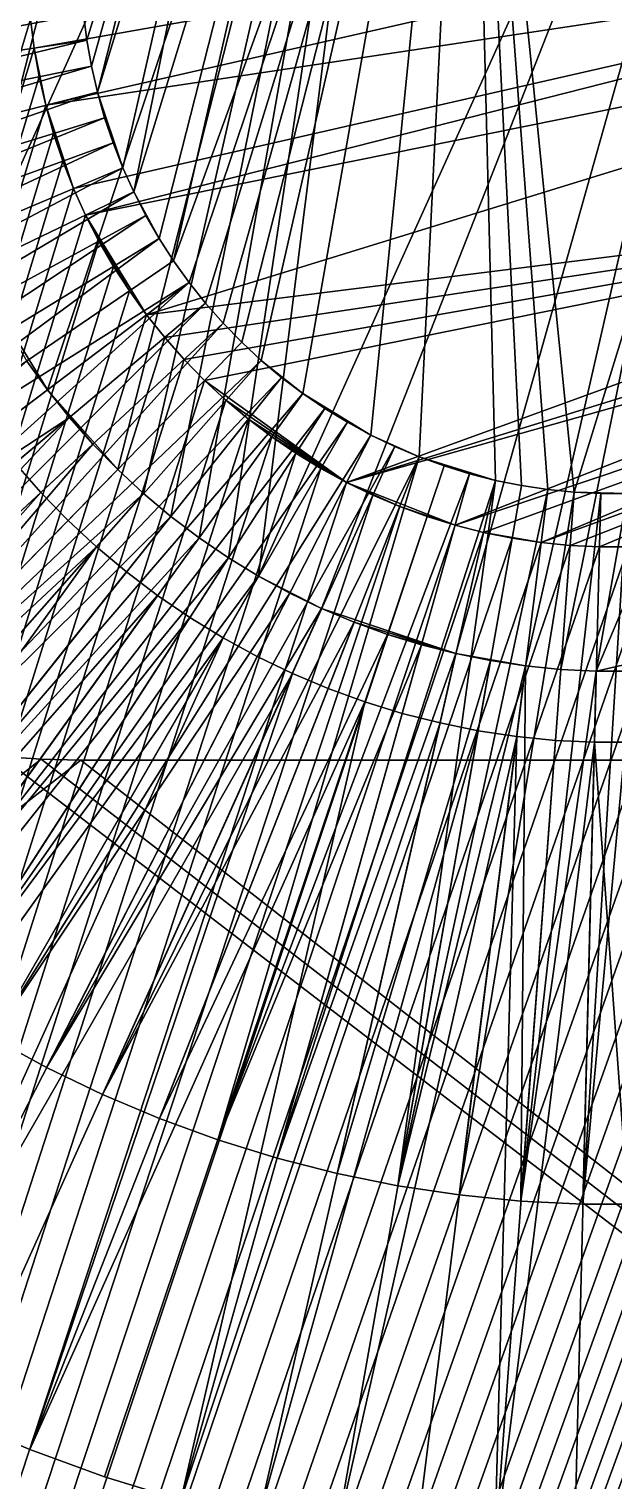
# Model space of a CAD drawing. Header units: millimetres. Extents: x 0 to 520, y -2 to 382.
# Drawn here: x 35.354 to 37, y 65.722 to 69.807 of the extents above; entities that cross this region are included whole.
import ezdxf

# ---------------------------------------------------------------- set-up
doc = ezdxf.new("R2010")
doc.units = ezdxf.units.MM

msp = doc.modelspace()

# ---------------------------------------------------------------- linework, layer by layer
at = {"layer": 'BRASS', "color": 52}
for points in [[(509.2, 369.2, 103), (10.8, 369.2, 103), (10.8, 10.8, 103)], [(509.2, 369.2, 103), (10.8, 10.8, 103), (509.2, 10.8, 103)], [(20.5, 20.5, 86), (35.3521, 189.9178, 86), (35.3582, 189.8357, 86)], [(20.5, 20.5, 86), (35.3582, 189.8357, 86), (35.3684, 189.7541, 86)], [(20.5, 20.5, 86), (35.3684, 189.7541, 86), (35.3827, 189.6731, 86)], [(20.5, 20.5, 86), (35.3827, 189.6731, 86), (35.3827, 70.3269, 86)], [(20.5, 20.5, 86), (35.3827, 70.3269, 86), (35.3684, 70.2459, 86)], [(35.3582, 69.8357, 92), (38.6173, 70.3269, 92), (35.3684, 69.7541, 92)], [(35.3684, 69.7541, 92), (38.6173, 70.3269, 92), (35.401, 69.5929, 92)], [(35.401, 69.5929, 92), (38.6173, 70.3269, 92), (38.6479, 70.0822, 92)], [(20.5, 20.5, 86), (35.3684, 70.2459, 86), (35.3582, 70.1643, 86)], [(20.5, 20.5, 86), (35.3582, 70.1643, 86), (35.3521, 70.0822, 86)], [(35.401, 69.5929, 92), (38.6479, 70.0822, 92), (35.4796, 69.3591, 92)], [(35.4796, 69.3591, 92), (38.6479, 70.0822, 92), (35.5134, 69.2841, 92)], [(35.5134, 69.2841, 92), (38.6479, 70.0822, 92), (38.6479, 69.9178, 92)], [(20.5, 20.5, 86), (35.3521, 69.9178, 86), (35.3582, 69.8357, 86)], [(35.5134, 69.2841, 92), (38.6479, 69.9178, 92), (35.6847, 69.0037, 92)], [(35.6847, 69.0037, 92), (38.6479, 69.9178, 92), (38.5204, 69.3591, 92)], [(20.5, 20.5, 86), (35.3582, 69.8357, 86), (35.3684, 69.7541, 86)], [(35.3582, 69.8357, 92), (35.3684, 69.7541, 92), (35.3582, 69.8357, 86)], [(35.3582, 69.8357, 86), (35.3684, 69.7541, 92), (35.3684, 69.7541, 86)], [(20.5, 20.5, 86), (35.3684, 69.7541, 86), (35.3827, 69.6731, 86)], [(35.3684, 69.7541, 92), (35.3827, 69.6731, 92), (35.3684, 69.7541, 86)], [(35.3684, 69.7541, 86), (35.3827, 69.6731, 92), (35.3827, 69.6731, 86)], [(35.3827, 69.6731, 92), (35.3684, 69.7541, 92), (35.401, 69.5929, 92)], [(20.5, 20.5, 86), (35.3827, 69.6731, 86), (35.401, 69.5929, 86)], [(35.3827, 69.6731, 92), (35.401, 69.5929, 92), (35.3827, 69.6731, 86)], [(35.3827, 69.6731, 86), (35.401, 69.5929, 92), (35.401, 69.5929, 86)], [(20.5, 20.5, 86), (35.401, 69.5929, 86), (35.4233, 69.5137, 86)], [(35.401, 69.5929, 92), (35.4233, 69.5137, 92), (35.401, 69.5929, 86)], [(35.401, 69.5929, 86), (35.4233, 69.5137, 92), (35.4233, 69.5137, 86)], [(35.4233, 69.5137, 92), (35.401, 69.5929, 92), (35.4495, 69.4357, 92)], [(35.4495, 69.4357, 92), (35.401, 69.5929, 92), (35.4796, 69.3591, 92)], [(20.5, 20.5, 86), (35.4233, 69.5137, 86), (35.4495, 69.4357, 86)], [(35.4233, 69.5137, 92), (35.4495, 69.4357, 92), (35.4233, 69.5137, 86)], [(35.4233, 69.5137, 86), (35.4495, 69.4357, 92), (35.4495, 69.4357, 86)], [(20.5, 20.5, 86), (35.4495, 69.4357, 86), (35.4796, 69.3591, 86)], [(35.4495, 69.4357, 92), (35.4796, 69.3591, 92), (35.4495, 69.4357, 86)], [(35.4495, 69.4357, 86), (35.4796, 69.3591, 92), (35.4796, 69.3591, 86)], [(20.5, 20.5, 86), (35.4796, 69.3591, 86), (35.5134, 69.2841, 86)], [(35.4796, 69.3591, 92), (35.5134, 69.2841, 92), (35.4796, 69.3591, 86)], [(35.4796, 69.3591, 86), (35.5134, 69.2841, 92), (35.5134, 69.2841, 86)], [(35.6847, 69.0037, 92), (38.5204, 69.3591, 92), (35.736, 68.9394, 92)], [(35.736, 68.9394, 92), (38.5204, 69.3591, 92), (35.7905, 68.8777, 92)], [(35.7905, 68.8777, 92), (38.5204, 69.3591, 92), (35.8479, 68.8188, 92)], [(35.8479, 68.8188, 92), (38.5204, 69.3591, 92), (36.2473, 68.5317, 92)], [(36.2473, 68.5317, 92), (38.5204, 69.3591, 92), (38.4491, 69.2109, 92)], [(20.5, 20.5, 86), (35.5134, 69.2841, 86), (35.5509, 69.2109, 86)], [(35.5134, 69.2841, 92), (35.5509, 69.2109, 92), (35.5134, 69.2841, 86)], [(35.5134, 69.2841, 86), (35.5509, 69.2109, 92), (35.5509, 69.2109, 86)], [(35.5509, 69.2109, 92), (35.5134, 69.2841, 92), (35.5921, 69.1396, 92)], [(35.5921, 69.1396, 92), (35.5134, 69.2841, 92), (35.6367, 69.0705, 92)], [(35.6367, 69.0705, 92), (35.5134, 69.2841, 92), (35.6847, 69.0037, 92)], [(20.5, 20.5, 86), (35.5509, 69.2109, 86), (35.5921, 69.1396, 86)], [(35.5509, 69.2109, 92), (35.5921, 69.1396, 92), (35.5509, 69.2109, 86)], [(35.5509, 69.2109, 86), (35.5921, 69.1396, 92), (35.5921, 69.1396, 86)], [(36.2473, 68.5317, 92), (38.4491, 69.2109, 92), (38.4079, 69.1396, 92)], [(20.5, 20.5, 86), (35.5921, 69.1396, 86), (35.6367, 69.0705, 86)], [(35.5921, 69.1396, 86), (35.6367, 69.0705, 92), (35.6367, 69.0705, 86)], [(35.5921, 69.1396, 92), (35.6367, 69.0705, 92), (35.5921, 69.1396, 86)], [(36.2473, 68.5317, 92), (38.4079, 69.1396, 92), (36.5531, 68.4117, 92)], [(36.5531, 68.4117, 92), (38.4079, 69.1396, 92), (38.3153, 69.0037, 92)], [(20.5, 20.5, 86), (35.6367, 69.0705, 86), (35.6847, 69.0037, 86)], [(35.6367, 69.0705, 86), (35.6847, 69.0037, 92), (35.6847, 69.0037, 86)], [(35.6367, 69.0705, 92), (35.6847, 69.0037, 92), (35.6367, 69.0705, 86)], [(20.5, 20.5, 86), (35.6847, 69.0037, 86), (35.736, 68.9394, 86)], [(38.264, 68.9394, 86), (38.3153, 69.0037, 86), (20.5, 20.5, 86)], [(38.3153, 69.0037, 86), (183.401, 36.5929, 86), (20.5, 20.5, 86)], [(35.6847, 69.0037, 86), (35.736, 68.9394, 92), (35.736, 68.9394, 86)], [(35.6847, 69.0037, 92), (35.736, 68.9394, 92), (35.6847, 69.0037, 86)], [(36.5531, 68.4117, 92), (38.3153, 69.0037, 92), (36.6328, 68.3914, 92)], [(36.6328, 68.3914, 92), (38.3153, 69.0037, 92), (36.7948, 68.3628, 92)], [(36.7948, 68.3628, 92), (38.3153, 69.0037, 92), (38.2095, 68.8777, 92)], [(20.5, 20.5, 86), (35.736, 68.9394, 86), (35.7905, 68.8777, 86)], [(38.2095, 68.8777, 86), (38.264, 68.9394, 86), (20.5, 20.5, 86)], [(35.736, 68.9394, 86), (35.7905, 68.8777, 92), (35.7905, 68.8777, 86)], [(35.736, 68.9394, 92), (35.7905, 68.8777, 92), (35.736, 68.9394, 86)], [(20.5, 20.5, 86), (35.7905, 68.8777, 86), (35.8479, 68.8188, 86)], [(38.1521, 68.8188, 86), (38.2095, 68.8777, 86), (20.5, 20.5, 86)], [(35.7905, 68.8777, 86), (35.8479, 68.8188, 92), (35.8479, 68.8188, 86)], [(35.7905, 68.8777, 92), (35.8479, 68.8188, 92), (35.7905, 68.8777, 86)], [(36.7948, 68.3628, 92), (38.2095, 68.8777, 92), (36.8767, 68.3546, 92)], [(36.8767, 68.3546, 92), (38.2095, 68.8777, 92), (36.9589, 68.3505, 92)], [(36.9589, 68.3505, 92), (38.2095, 68.8777, 92), (37.0411, 68.3505, 92)], [(35.8479, 68.8188, 86), (35.9082, 68.7629, 86), (20.5, 20.5, 86)], [(38.0918, 68.7629, 86), (38.1521, 68.8188, 86), (20.5, 20.5, 86)], [(35.8479, 68.8188, 86), (35.9082, 68.7629, 92), (35.9082, 68.7629, 86)], [(35.8479, 68.8188, 92), (35.9082, 68.7629, 92), (35.8479, 68.8188, 86)], [(35.8479, 68.8188, 92), (36.2473, 68.5317, 92), (35.9082, 68.7629, 92)], [(35.9082, 68.7629, 86), (35.9712, 68.71, 86), (20.5, 20.5, 86)], [(38.0288, 68.71, 86), (38.0918, 68.7629, 86), (20.5, 20.5, 86)], [(35.9082, 68.7629, 86), (35.9712, 68.71, 92), (35.9712, 68.71, 86)], [(35.9082, 68.7629, 92), (35.9712, 68.71, 92), (35.9082, 68.7629, 86)], [(35.9082, 68.7629, 92), (36.2473, 68.5317, 92), (35.9712, 68.71, 92)], [(35.9712, 68.71, 86), (36.0368, 68.6603, 86), (20.5, 20.5, 86)], [(37.9632, 68.6603, 86), (38.0288, 68.71, 86), (20.5, 20.5, 86)], [(35.9712, 68.71, 86), (35.9712, 68.71, 92), (36.0368, 68.6603, 86)], [(35.9712, 68.71, 92), (36.0368, 68.6603, 92), (36.0368, 68.6603, 86)], [(35.9712, 68.71, 92), (36.2473, 68.5317, 92), (36.0368, 68.6603, 92)], [(36.0368, 68.6603, 86), (36.1048, 68.614, 86), (20.5, 20.5, 86)], [(37.8952, 68.614, 86), (37.9632, 68.6603, 86), (20.5, 20.5, 86)], [(36.0368, 68.6603, 86), (36.1048, 68.614, 92), (36.1048, 68.614, 86)], [(36.0368, 68.6603, 92), (36.1048, 68.614, 92), (36.0368, 68.6603, 86)], [(36.0368, 68.6603, 92), (36.175, 68.5711, 92), (36.1048, 68.614, 92)], [(36.0368, 68.6603, 92), (36.2473, 68.5317, 92), (36.175, 68.5711, 92)], [(36.1048, 68.614, 86), (36.175, 68.5711, 86), (20.5, 20.5, 86)], [(37.825, 68.5711, 86), (37.8952, 68.614, 86), (20.5, 20.5, 86)], [(36.1048, 68.614, 86), (36.175, 68.5711, 92), (36.175, 68.5711, 86)], [(36.1048, 68.614, 92), (36.175, 68.5711, 92), (36.1048, 68.614, 86)], [(36.175, 68.5711, 86), (36.2473, 68.5317, 86), (20.5, 20.5, 86)], [(37.7527, 68.5317, 86), (37.825, 68.5711, 86), (20.5, 20.5, 86)], [(36.175, 68.5711, 86), (36.175, 68.5711, 92), (36.2473, 68.5317, 86)], [(36.175, 68.5711, 92), (36.2473, 68.5317, 92), (36.2473, 68.5317, 86)], [(36.2473, 68.5317, 86), (36.3214, 68.496, 86), (20.5, 20.5, 86)], [(37.6786, 68.496, 86), (37.7527, 68.5317, 86), (20.5, 20.5, 86)], [(36.2473, 68.5317, 86), (36.2473, 68.5317, 92), (36.3214, 68.496, 86)], [(36.2473, 68.5317, 92), (36.3214, 68.496, 92), (36.3214, 68.496, 86)], [(36.2473, 68.5317, 92), (36.3972, 68.4641, 92), (36.3214, 68.496, 92)], [(36.2473, 68.5317, 92), (36.5531, 68.4117, 92), (36.3972, 68.4641, 92)], [(36.3214, 68.496, 86), (36.3972, 68.4641, 86), (20.5, 20.5, 86)], [(37.6028, 68.4641, 86), (37.6786, 68.496, 86), (20.5, 20.5, 86)], [(36.3214, 68.496, 86), (36.3972, 68.4641, 92), (36.3972, 68.4641, 86)], [(36.3214, 68.496, 92), (36.3972, 68.4641, 92), (36.3214, 68.496, 86)], [(36.3972, 68.4641, 86), (36.4745, 68.4359, 86), (20.5, 20.5, 86)], [(37.5255, 68.4359, 86), (37.6028, 68.4641, 86), (20.5, 20.5, 86)], [(36.4745, 68.4359, 86), (36.5531, 68.4117, 86), (20.5, 20.5, 86)], [(37.4469, 68.4117, 86), (37.5255, 68.4359, 86), (20.5, 20.5, 86)], [(36.3972, 68.4641, 92), (36.4745, 68.4359, 92), (36.3972, 68.4641, 86)], [(36.3972, 68.4641, 86), (36.4745, 68.4359, 92), (36.4745, 68.4359, 86)], [(36.3972, 68.4641, 92), (36.5531, 68.4117, 92), (36.4745, 68.4359, 92)], [(36.4745, 68.4359, 92), (36.5531, 68.4117, 92), (36.4745, 68.4359, 86)], [(36.4745, 68.4359, 86), (36.5531, 68.4117, 92), (36.5531, 68.4117, 86)], [(36.5531, 68.4117, 86), (36.6328, 68.3914, 86), (20.5, 20.5, 86)], [(37.3672, 68.3914, 86), (37.4469, 68.4117, 86), (20.5, 20.5, 86)], [(36.6328, 68.3914, 86), (36.7135, 68.3751, 86), (20.5, 20.5, 86)], [(37.2865, 68.3751, 86), (37.3672, 68.3914, 86), (20.5, 20.5, 86)], [(36.5531, 68.4117, 92), (36.6328, 68.3914, 92), (36.5531, 68.4117, 86)], [(36.5531, 68.4117, 86), (36.6328, 68.3914, 92), (36.6328, 68.3914, 86)], [(36.6328, 68.3914, 92), (36.7135, 68.3751, 92), (36.6328, 68.3914, 86)], [(36.6328, 68.3914, 86), (36.7135, 68.3751, 92), (36.7135, 68.3751, 86)], [(36.6328, 68.3914, 92), (36.7948, 68.3628, 92), (36.7135, 68.3751, 92)], [(36.7135, 68.3751, 86), (36.7948, 68.3628, 86), (20.5, 20.5, 86)], [(37.2052, 68.3628, 86), (37.2865, 68.3751, 86), (20.5, 20.5, 86)], [(36.7948, 68.3628, 86), (36.8767, 68.3546, 86), (20.5, 20.5, 86)], [(37.1233, 68.3546, 86), (37.2052, 68.3628, 86), (20.5, 20.5, 86)], [(36.8767, 68.3546, 86), (36.9589, 68.3505, 86), (20.5, 20.5, 86)], [(37.0411, 68.3505, 86), (37.1233, 68.3546, 86), (20.5, 20.5, 86)], [(36.9589, 68.3505, 86), (37.0411, 68.3505, 86), (20.5, 20.5, 86)], [(36.7135, 68.3751, 86), (36.7948, 68.3628, 92), (36.7948, 68.3628, 86)], [(36.7135, 68.3751, 92), (36.7948, 68.3628, 92), (36.7135, 68.3751, 86)], [(36.7948, 68.3628, 86), (36.7948, 68.3628, 92), (36.8767, 68.3546, 86)], [(36.7948, 68.3628, 92), (36.8767, 68.3546, 92), (36.8767, 68.3546, 86)], [(36.8767, 68.3546, 86), (36.8767, 68.3546, 92), (36.9589, 68.3505, 86)], [(36.8767, 68.3546, 92), (36.9589, 68.3505, 92), (36.9589, 68.3505, 86)], [(36.9589, 68.3505, 86), (37.0411, 68.3505, 92), (37.0411, 68.3505, 86)], [(36.9589, 68.3505, 92), (37.0411, 68.3505, 92), (36.9589, 68.3505, 86)]]:
    msp.add_3dface(points, dxfattribs=at)
at = {"layer": 'STEEL', "color": 8}
for points in [[(36.4583, 71.9252, 90), (35.1981, 69.1322, 90), (35.4057, 68.7924, 90)], [(36.4583, 71.9252, 90), (35.8325, 71.6239, 90), (35.1981, 69.1322, 90)], [(36.4583, 71.9252, 90), (35.4057, 68.7924, 90), (35.6035, 68.5683, 90)], [(36.4583, 71.9252, 90), (35.6035, 68.5683, 90), (35.6766, 68.5004, 90)], [(36.4583, 71.9252, 90), (35.6766, 68.5004, 90), (35.753, 68.4363, 90)], [(36.4583, 71.9252, 90), (35.753, 68.4363, 90), (35.8325, 68.3761, 90)], [(36.4583, 71.9252, 90), (35.8325, 68.3761, 90), (35.9149, 68.3199, 90)], [(36.4583, 71.9252, 90), (35.9149, 68.3199, 90), (36, 68.2679, 90)], [(37.637, 71.8959, 90), (36.4583, 71.9252, 90), (36, 68.2679, 90)], [(37.637, 71.8959, 90), (36, 68.2679, 90), (36.1774, 68.177, 90)], [(37.637, 71.8959, 90), (36.1774, 68.177, 90), (36.555, 68.0501, 90)], [(37.637, 71.8959, 90), (36.555, 68.0501, 90), (36.7513, 68.0155, 90)], [(37.637, 71.8959, 90), (36.7513, 68.0155, 90), (36.8505, 68.0056, 90)], [(37.637, 71.8959, 90), (36.8505, 68.0056, 90), (36.9501, 68.0006, 90)], [(38.3965, 71.4317, 90), (37.637, 71.8959, 90), (36.9501, 68.0006, 90)], [(35.8325, 71.6239, 90), (35.0889, 70.5895, 90), (35.1981, 69.1322, 90)], [(36.25, 71.299, 80.4), (36.5937, 71.4439, 80.4), (35.7606, 69.155, 80.4)], [(35.7606, 69.155, 80.4), (36.5937, 71.4439, 80.4), (35.8043, 69.0943, 80.4)], [(35.8043, 69.0943, 80.4), (36.5937, 71.4439, 80.4), (35.8509, 69.0358, 80.4)], [(35.8509, 69.0358, 80.4), (36.5937, 71.4439, 80.4), (35.9004, 68.9797, 80.4)], [(35.9004, 68.9797, 80.4), (36.5937, 71.4439, 80.4), (35.9526, 68.9262, 80.4)], [(35.9526, 68.9262, 80.4), (36.5937, 71.4439, 80.4), (36.0075, 68.8753, 80.4)], [(36.0075, 68.8753, 80.4), (36.5937, 71.4439, 80.4), (36.1244, 68.7821, 80.4)], [(36.1244, 68.7821, 80.4), (36.5937, 71.4439, 80.4), (36.3157, 68.6652, 80.4)], [(36.3157, 68.6652, 80.4), (36.5937, 71.4439, 80.4), (36.452, 68.6037, 80.4)], [(36.452, 68.6037, 80.4), (36.5937, 71.4439, 80.4), (36.6662, 68.5376, 80.4)], [(36.6662, 68.5376, 80.4), (36.5937, 71.4439, 80.4), (36.7395, 68.5228, 80.4)], [(36.7395, 68.5228, 80.4), (36.5937, 71.4439, 80.4), (36.8135, 68.5116, 80.4)], [(36.8135, 68.5116, 80.4), (36.5937, 71.4439, 80.4), (36.8879, 68.5042, 80.4)], [(36.5937, 71.4439, 80.4), (37.75, 71.299, 80.4), (36.8879, 68.5042, 80.4)], [(38.3965, 71.4317, 90), (36.9501, 68.0006, 90), (37.9124, 68.2203, 90)], [(36.0075, 71.1247, 80.4), (36.25, 71.299, 80.4), (35.6485, 69.3492, 80.4)], [(35.6485, 69.3492, 80.4), (36.25, 71.299, 80.4), (35.7201, 69.2178, 80.4)], [(35.7201, 69.2178, 80.4), (36.25, 71.299, 80.4), (35.7606, 69.155, 80.4)], [(36.8879, 68.5042, 80.4), (37.75, 71.299, 80.4), (37.0374, 68.5005, 80.4)], [(35.5464, 69.6299, 80.4), (36.0075, 71.1247, 80.4), (35.6178, 69.4173, 80.4)], [(35.9004, 71.0203, 80.4), (36.0075, 71.1247, 80.4), (35.5464, 69.6299, 80.4)], [(35.6178, 69.4173, 80.4), (36.0075, 71.1247, 80.4), (35.6485, 69.3492, 80.4)], [(35.5075, 69.8506, 80.4), (35.9004, 71.0203, 80.4), (35.5168, 69.7764, 80.4)], [(35.5168, 69.7764, 80.4), (35.9004, 71.0203, 80.4), (35.5297, 69.7028, 80.4)], [(35.5297, 69.7028, 80.4), (35.9004, 71.0203, 80.4), (35.5464, 69.6299, 80.4)], [(33.5044, 69.8255, 78.5), (35.5019, 69.9252, 78.5), (33.5174, 69.6515, 78.5)], [(33.5174, 69.6515, 78.5), (35.5019, 69.9252, 78.5), (35.5075, 69.8506, 78.5)], [(33.5174, 69.6515, 78.5), (35.5075, 69.8506, 78.5), (33.5391, 69.4784, 78.5)], [(33.5391, 69.4784, 78.5), (35.5075, 69.8506, 78.5), (35.5168, 69.7764, 78.5)], [(35.5075, 69.8506, 80.4), (35.5168, 69.7764, 80.4), (35.5075, 69.8506, 78.5)], [(35.5075, 69.8506, 78.5), (35.5168, 69.7764, 80.4), (35.5168, 69.7764, 78.5)], [(33.5391, 69.4784, 78.5), (35.5168, 69.7764, 78.5), (33.5694, 69.3065, 78.5)], [(33.5694, 69.3065, 78.5), (35.5168, 69.7764, 78.5), (35.5297, 69.7028, 78.5)], [(35.5168, 69.7764, 78.5), (35.5168, 69.7764, 80.4), (35.5297, 69.7028, 78.5)], [(35.5168, 69.7764, 80.4), (35.5297, 69.7028, 80.4), (35.5297, 69.7028, 78.5)], [(33.5694, 69.3065, 78.5), (35.5297, 69.7028, 78.5), (33.6082, 69.1363, 78.5)], [(33.6082, 69.1363, 78.5), (35.5297, 69.7028, 78.5), (35.5464, 69.6299, 78.5)], [(35.5297, 69.7028, 80.4), (35.5464, 69.6299, 80.4), (35.5297, 69.7028, 78.5)], [(35.5297, 69.7028, 78.5), (35.5464, 69.6299, 80.4), (35.5464, 69.6299, 78.5)], [(33.6082, 69.1363, 78.5), (35.5464, 69.6299, 78.5), (33.6555, 68.9684, 78.5)], [(33.6555, 68.9684, 78.5), (35.5464, 69.6299, 78.5), (35.5666, 69.5579, 78.5)], [(35.5464, 69.6299, 78.5), (35.5464, 69.6299, 80.4), (35.5666, 69.5579, 78.5)], [(35.5464, 69.6299, 80.4), (35.5666, 69.5579, 80.4), (35.5666, 69.5579, 78.5)], [(35.5666, 69.5579, 80.4), (35.5464, 69.6299, 80.4), (35.5905, 69.487, 80.4)], [(35.5905, 69.487, 80.4), (35.5464, 69.6299, 80.4), (35.6178, 69.4173, 80.4)], [(33.6555, 68.9684, 78.5), (35.5666, 69.5579, 78.5), (33.7111, 68.8029, 78.5)], [(33.7111, 68.8029, 78.5), (35.5666, 69.5579, 78.5), (35.5905, 69.487, 78.5)], [(35.5666, 69.5579, 80.4), (35.5905, 69.487, 80.4), (35.5666, 69.5579, 78.5)], [(35.5666, 69.5579, 78.5), (35.5905, 69.487, 80.4), (35.5905, 69.487, 78.5)], [(33.7111, 68.8029, 78.5), (35.5905, 69.487, 78.5), (33.7748, 68.6405, 78.5)], [(33.7748, 68.6405, 78.5), (35.5905, 69.487, 78.5), (35.6178, 69.4173, 78.5)], [(35.5905, 69.487, 78.5), (35.5905, 69.487, 80.4), (35.6178, 69.4173, 78.5)], [(35.5905, 69.487, 80.4), (35.6178, 69.4173, 80.4), (35.6178, 69.4173, 78.5)], [(33.7748, 68.6405, 78.5), (35.6178, 69.4173, 78.5), (33.8466, 68.4814, 78.5)], [(33.8466, 68.4814, 78.5), (35.6178, 69.4173, 78.5), (35.6485, 69.3492, 78.5)], [(35.6178, 69.4173, 80.4), (35.6485, 69.3492, 80.4), (35.6178, 69.4173, 78.5)], [(35.6178, 69.4173, 78.5), (35.6485, 69.3492, 80.4), (35.6485, 69.3492, 78.5)], [(33.8466, 68.4814, 78.5), (35.6485, 69.3492, 78.5), (33.9262, 68.3261, 78.5)], [(33.9262, 68.3261, 78.5), (35.6485, 69.3492, 78.5), (35.6827, 69.2826, 78.5)], [(35.6485, 69.3492, 80.4), (35.6827, 69.2826, 80.4), (35.6485, 69.3492, 78.5)], [(35.6485, 69.3492, 78.5), (35.6827, 69.2826, 80.4), (35.6827, 69.2826, 78.5)], [(35.6827, 69.2826, 80.4), (35.6485, 69.3492, 80.4), (35.7201, 69.2178, 80.4)], [(33.9262, 68.3261, 78.5), (35.6827, 69.2826, 78.5), (34.0135, 68.175, 78.5)], [(34.0135, 68.175, 78.5), (35.6827, 69.2826, 78.5), (35.7201, 69.2178, 78.5)], [(35.6827, 69.2826, 78.5), (35.7201, 69.2178, 80.4), (35.7201, 69.2178, 78.5)], [(35.6827, 69.2826, 80.4), (35.7201, 69.2178, 80.4), (35.6827, 69.2826, 78.5)], [(34.0135, 68.175, 78.5), (35.7201, 69.2178, 78.5), (34.1082, 68.0284, 78.5)], [(34.1082, 68.0284, 78.5), (35.7201, 69.2178, 78.5), (35.7606, 69.155, 78.5)], [(35.7201, 69.2178, 78.5), (35.7606, 69.155, 80.4), (35.7606, 69.155, 78.5)], [(35.7201, 69.2178, 80.4), (35.7606, 69.155, 80.4), (35.7201, 69.2178, 78.5)], [(34.1082, 68.0284, 78.5), (35.7606, 69.155, 78.5), (35.8043, 69.0943, 78.5)], [(35.1981, 69.1322, 90), (35.3475, 68.8734, 90), (35.4057, 68.7924, 90)], [(35.7606, 69.155, 78.5), (35.8043, 69.0943, 80.4), (35.8043, 69.0943, 78.5)], [(35.7606, 69.155, 80.4), (35.8043, 69.0943, 80.4), (35.7606, 69.155, 78.5)], [(34.1082, 68.0284, 78.5), (35.8043, 69.0943, 78.5), (34.21, 67.8867, 78.5)], [(34.21, 67.8867, 78.5), (35.8043, 69.0943, 78.5), (34.3188, 67.7502, 78.5)], [(34.3188, 67.7502, 78.5), (35.8043, 69.0943, 78.5), (35.8509, 69.0358, 78.5)], [(35.8043, 69.0943, 78.5), (35.8509, 69.0358, 80.4), (35.8509, 69.0358, 78.5)], [(35.8043, 69.0943, 80.4), (35.8509, 69.0358, 80.4), (35.8043, 69.0943, 78.5)], [(34.3188, 67.7502, 78.5), (35.8509, 69.0358, 78.5), (34.4343, 67.6194, 78.5)], [(34.4343, 67.6194, 78.5), (35.8509, 69.0358, 78.5), (35.9004, 68.9797, 78.5)], [(35.8509, 69.0358, 78.5), (35.9004, 68.9797, 80.4), (35.9004, 68.9797, 78.5)], [(35.8509, 69.0358, 80.4), (35.9004, 68.9797, 80.4), (35.8509, 69.0358, 78.5)], [(34.4343, 67.6194, 78.5), (35.9004, 68.9797, 78.5), (34.5562, 67.4945, 78.5)], [(34.5562, 67.4945, 78.5), (35.9004, 68.9797, 78.5), (35.9526, 68.9262, 78.5)], [(35.9004, 68.9797, 78.5), (35.9526, 68.9262, 80.4), (35.9526, 68.9262, 78.5)], [(35.9004, 68.9797, 80.4), (35.9526, 68.9262, 80.4), (35.9004, 68.9797, 78.5)], [(35.9526, 68.9262, 78.5), (36.0075, 68.8753, 78.5), (34.5562, 67.4945, 78.5)], [(35.9526, 68.9262, 78.5), (36.0075, 68.8753, 80.4), (36.0075, 68.8753, 78.5)], [(35.9526, 68.9262, 80.4), (36.0075, 68.8753, 80.4), (35.9526, 68.9262, 78.5)], [(35.3475, 68.8734, 82), (34.21, 67.8867, 82), (35.4057, 68.7924, 82)], [(34.5562, 67.4945, 78.5), (36.0075, 68.8753, 78.5), (34.6841, 67.3758, 78.5)], [(36.0075, 68.8753, 78.5), (36.0648, 68.8273, 78.5), (34.6841, 67.3758, 78.5)], [(35.4057, 68.7924, 90), (35.3475, 68.8734, 82), (35.4057, 68.7924, 82)], [(35.4057, 68.7924, 90), (35.3475, 68.8734, 90), (35.3475, 68.8734, 82)], [(36.0075, 68.8753, 78.5), (36.0075, 68.8753, 80.4), (36.0648, 68.8273, 78.5)], [(36.0075, 68.8753, 80.4), (36.0648, 68.8273, 80.4), (36.0648, 68.8273, 78.5)], [(36.0075, 68.8753, 80.4), (36.1244, 68.7821, 80.4), (36.0648, 68.8273, 80.4)], [(35.4057, 68.7924, 82), (34.21, 67.8867, 82), (35.4679, 68.7144, 82)], [(34.6841, 67.3758, 78.5), (36.0648, 68.8273, 78.5), (34.8178, 67.2636, 78.5)], [(36.0648, 68.8273, 78.5), (36.1244, 68.7821, 78.5), (34.8178, 67.2636, 78.5)], [(35.4057, 68.7924, 90), (35.4057, 68.7924, 82), (35.4679, 68.7144, 82)], [(35.4679, 68.7144, 90), (35.4057, 68.7924, 90), (35.4679, 68.7144, 82)], [(35.4057, 68.7924, 90), (35.4679, 68.7144, 90), (35.5339, 68.6397, 90)], [(35.4057, 68.7924, 90), (35.5339, 68.6397, 90), (35.6035, 68.5683, 90)], [(36.0648, 68.8273, 78.5), (36.0648, 68.8273, 80.4), (36.1244, 68.7821, 78.5)], [(36.0648, 68.8273, 80.4), (36.1244, 68.7821, 80.4), (36.1244, 68.7821, 78.5)], [(34.8178, 67.2636, 78.5), (36.1244, 68.7821, 78.5), (34.9569, 67.1582, 78.5)], [(36.1244, 68.7821, 78.5), (36.1862, 68.74, 78.5), (34.9569, 67.1582, 78.5)], [(36.1244, 68.7821, 78.5), (36.1862, 68.74, 80.4), (36.1862, 68.74, 78.5)], [(36.1244, 68.7821, 80.4), (36.1862, 68.74, 80.4), (36.1244, 68.7821, 78.5)], [(36.1244, 68.7821, 80.4), (36.3157, 68.6652, 80.4), (36.1862, 68.74, 80.4)], [(35.4679, 68.7144, 82), (34.21, 67.8867, 82), (34.3188, 67.7502, 82)], [(35.4679, 68.7144, 82), (34.3188, 67.7502, 82), (34.4343, 67.6194, 82)], [(35.4679, 68.7144, 82), (34.4343, 67.6194, 82), (35.5339, 68.6397, 82)], [(34.9569, 67.1582, 78.5), (36.1862, 68.74, 78.5), (35.1011, 67.0599, 78.5)], [(36.1862, 68.74, 78.5), (36.25, 68.701, 78.5), (35.1011, 67.0599, 78.5)], [(35.4679, 68.7144, 90), (35.4679, 68.7144, 82), (35.5339, 68.6397, 82)], [(35.5339, 68.6397, 90), (35.4679, 68.7144, 90), (35.5339, 68.6397, 82)], [(36.1862, 68.74, 78.5), (36.1862, 68.74, 80.4), (36.25, 68.701, 78.5)], [(36.1862, 68.74, 80.4), (36.25, 68.701, 80.4), (36.25, 68.701, 78.5)], [(36.1862, 68.74, 80.4), (36.3157, 68.6652, 80.4), (36.25, 68.701, 80.4)], [(35.1011, 67.0599, 78.5), (36.25, 68.701, 78.5), (35.25, 66.9689, 78.5)], [(36.25, 68.701, 78.5), (36.3157, 68.6652, 78.5), (35.25, 66.9689, 78.5)], [(36.25, 68.701, 78.5), (36.25, 68.701, 80.4), (36.3157, 68.6652, 78.5)], [(36.25, 68.701, 80.4), (36.3157, 68.6652, 80.4), (36.3157, 68.6652, 78.5)], [(35.5339, 68.6397, 82), (34.4343, 67.6194, 82), (34.5562, 67.4945, 82)], [(35.5339, 68.6397, 82), (34.5562, 67.4945, 82), (35.6035, 68.5683, 82)], [(35.25, 66.9689, 78.5), (36.3157, 68.6652, 78.5), (35.4033, 66.8854, 78.5)], [(36.3157, 68.6652, 78.5), (36.3831, 68.6327, 78.5), (35.4033, 66.8854, 78.5)], [(35.4033, 66.8854, 78.5), (36.3831, 68.6327, 78.5), (35.5605, 66.8097, 78.5)], [(35.6035, 68.5683, 90), (35.5339, 68.6397, 82), (35.6035, 68.5683, 82)], [(35.6035, 68.5683, 90), (35.5339, 68.6397, 90), (35.5339, 68.6397, 82)], [(36.3831, 68.6327, 78.5), (36.452, 68.6037, 78.5), (35.5605, 66.8097, 78.5)], [(36.3157, 68.6652, 78.5), (36.3831, 68.6327, 80.4), (36.3831, 68.6327, 78.5)], [(36.3157, 68.6652, 80.4), (36.3831, 68.6327, 80.4), (36.3157, 68.6652, 78.5)], [(36.3157, 68.6652, 80.4), (36.452, 68.6037, 80.4), (36.3831, 68.6327, 80.4)], [(36.3831, 68.6327, 78.5), (36.452, 68.6037, 80.4), (36.452, 68.6037, 78.5)], [(36.3831, 68.6327, 80.4), (36.452, 68.6037, 80.4), (36.3831, 68.6327, 78.5)], [(35.5605, 66.8097, 78.5), (36.452, 68.6037, 78.5), (35.7213, 66.7419, 78.5)], [(35.7213, 66.7419, 78.5), (36.452, 68.6037, 78.5), (35.8853, 66.6823, 78.5)], [(36.452, 68.6037, 78.5), (36.5223, 68.5781, 78.5), (35.8853, 66.6823, 78.5)], [(36.452, 68.6037, 78.5), (36.452, 68.6037, 80.4), (36.5223, 68.5781, 78.5)], [(36.452, 68.6037, 80.4), (36.5223, 68.5781, 80.4), (36.5223, 68.5781, 78.5)], [(36.452, 68.6037, 80.4), (36.5937, 68.5561, 80.4), (36.5223, 68.5781, 80.4)], [(36.452, 68.6037, 80.4), (36.6662, 68.5376, 80.4), (36.5937, 68.5561, 80.4)], [(35.3147, 68.5859, 83), (33.7013, 66.9392, 83), (35.3873, 68.5036, 83)], [(33.7013, 66.9392, 82), (35.3147, 68.5859, 82), (35.3873, 68.5036, 82)], [(35.6766, 68.5004, 82), (35.6035, 68.5683, 82), (34.5562, 67.4945, 82)], [(35.3147, 68.5859, 82), (35.3147, 68.5859, 83), (35.3873, 68.5036, 82)], [(35.3147, 68.5859, 83), (35.3873, 68.5036, 83), (35.3873, 68.5036, 82)], [(35.6766, 68.5004, 90), (35.6035, 68.5683, 82), (35.6766, 68.5004, 82)], [(35.6766, 68.5004, 90), (35.6035, 68.5683, 90), (35.6035, 68.5683, 82)], [(36.5223, 68.5781, 78.5), (36.5937, 68.5561, 78.5), (35.8853, 66.6823, 78.5)], [(35.8853, 66.6823, 78.5), (36.5937, 68.5561, 78.5), (36.0521, 66.6308, 78.5)], [(36.5937, 68.5561, 78.5), (36.6662, 68.5376, 78.5), (36.0521, 66.6308, 78.5)], [(36.5223, 68.5781, 80.4), (36.5937, 68.5561, 80.4), (36.5223, 68.5781, 78.5)], [(36.5223, 68.5781, 78.5), (36.5937, 68.5561, 80.4), (36.5937, 68.5561, 78.5)], [(36.5937, 68.5561, 80.4), (36.6662, 68.5376, 80.4), (36.5937, 68.5561, 78.5)], [(36.5937, 68.5561, 78.5), (36.6662, 68.5376, 80.4), (36.6662, 68.5376, 78.5)], [(36.0521, 66.6308, 78.5), (36.6662, 68.5376, 78.5), (36.2212, 66.5878, 78.5)], [(36.2212, 66.5878, 78.5), (36.6662, 68.5376, 78.5), (36.3922, 66.5532, 78.5)], [(36.6662, 68.5376, 78.5), (36.7395, 68.5228, 78.5), (36.3922, 66.5532, 78.5)], [(36.7395, 68.5228, 78.5), (36.8135, 68.5116, 78.5), (36.3922, 66.5532, 78.5)], [(36.3922, 66.5532, 78.5), (36.8135, 68.5116, 78.5), (36.5648, 66.5272, 78.5)], [(36.8135, 68.5116, 78.5), (36.8879, 68.5042, 78.5), (36.5648, 66.5272, 78.5)], [(36.6662, 68.5376, 80.4), (36.7395, 68.5228, 80.4), (36.6662, 68.5376, 78.5)], [(36.6662, 68.5376, 78.5), (36.7395, 68.5228, 80.4), (36.7395, 68.5228, 78.5)], [(36.7395, 68.5228, 78.5), (36.8135, 68.5116, 80.4), (36.8135, 68.5116, 78.5)], [(36.7395, 68.5228, 80.4), (36.8135, 68.5116, 80.4), (36.7395, 68.5228, 78.5)], [(36.8135, 68.5116, 78.5), (36.8879, 68.5042, 80.4), (36.8879, 68.5042, 78.5)], [(36.8135, 68.5116, 80.4), (36.8879, 68.5042, 80.4), (36.8135, 68.5116, 78.5)], [(35.3873, 68.5036, 83), (33.7013, 66.9392, 83), (33.8579, 66.7786, 83)], [(33.7013, 66.9392, 82), (35.3873, 68.5036, 82), (33.8579, 66.7786, 82)], [(35.3873, 68.5036, 83), (33.8579, 66.7786, 83), (35.4639, 68.4251, 83)], [(33.8579, 66.7786, 82), (35.3873, 68.5036, 82), (35.4639, 68.4251, 82)], [(35.6766, 68.5004, 82), (34.5562, 67.4945, 82), (34.6841, 67.3758, 82)], [(35.753, 68.4363, 82), (35.6766, 68.5004, 82), (34.6841, 67.3758, 82)], [(35.3873, 68.5036, 82), (35.4639, 68.4251, 83), (35.4639, 68.4251, 82)], [(35.3873, 68.5036, 83), (35.4639, 68.4251, 83), (35.3873, 68.5036, 82)], [(35.753, 68.4363, 90), (35.6766, 68.5004, 82), (35.753, 68.4363, 82)], [(35.753, 68.4363, 90), (35.6766, 68.5004, 90), (35.6766, 68.5004, 82)], [(36.5648, 66.5272, 78.5), (36.8879, 68.5042, 78.5), (36.7384, 66.5098, 78.5)], [(36.8879, 68.5042, 78.5), (36.9626, 68.5005, 78.5), (36.7384, 66.5098, 78.5)], [(36.7384, 66.5098, 78.5), (36.9626, 68.5005, 78.5), (36.9127, 66.5011, 78.5)], [(36.8879, 68.5042, 78.5), (36.8879, 68.5042, 80.4), (36.9626, 68.5005, 78.5)], [(36.8879, 68.5042, 80.4), (36.9626, 68.5005, 80.4), (36.9626, 68.5005, 78.5)], [(36.8879, 68.5042, 80.4), (37.0374, 68.5005, 80.4), (36.9626, 68.5005, 80.4)], [(36.9626, 68.5005, 78.5), (37.0374, 68.5005, 78.5), (36.9127, 66.5011, 78.5)], [(36.9127, 66.5011, 78.5), (37.0374, 68.5005, 78.5), (37.0873, 66.5011, 78.5)], [(36.9626, 68.5005, 78.5), (36.9626, 68.5005, 80.4), (37.0374, 68.5005, 78.5)], [(36.9626, 68.5005, 80.4), (37.0374, 68.5005, 80.4), (37.0374, 68.5005, 78.5)], [(35.5443, 68.3505, 83), (35.4639, 68.4251, 83), (33.8579, 66.7786, 83)], [(35.4639, 68.4251, 82), (35.5443, 68.3505, 82), (33.8579, 66.7786, 82)], [(35.753, 68.4363, 82), (34.6841, 67.3758, 82), (34.8178, 67.2636, 82)], [(35.8325, 68.3761, 82), (35.753, 68.4363, 82), (34.8178, 67.2636, 82)], [(35.4639, 68.4251, 82), (35.5443, 68.3505, 83), (35.5443, 68.3505, 82)], [(35.4639, 68.4251, 83), (35.5443, 68.3505, 83), (35.4639, 68.4251, 82)], [(35.8325, 68.3761, 90), (35.753, 68.4363, 82), (35.8325, 68.3761, 82)], [(35.8325, 68.3761, 90), (35.753, 68.4363, 90), (35.753, 68.4363, 82)], [(35.5443, 68.3505, 83), (33.8579, 66.7786, 83), (34.0224, 66.626, 83)], [(33.8579, 66.7786, 82), (35.5443, 68.3505, 82), (34.0224, 66.626, 82)], [(35.5443, 68.3505, 83), (34.0224, 66.626, 83), (34.1943, 66.4818, 83)], [(34.0224, 66.626, 82), (35.5443, 68.3505, 82), (34.1943, 66.4818, 82)], [(35.6283, 68.28, 83), (35.5443, 68.3505, 83), (34.1943, 66.4818, 83)], [(35.5443, 68.3505, 82), (35.6283, 68.28, 82), (34.1943, 66.4818, 82)], [(35.8325, 68.3761, 82), (34.8178, 67.2636, 82), (34.9569, 67.1582, 82)], [(35.9149, 68.3199, 82), (35.8325, 68.3761, 82), (34.9569, 67.1582, 82)], [(35.5443, 68.3505, 82), (35.6283, 68.28, 83), (35.6283, 68.28, 82)], [(35.5443, 68.3505, 83), (35.6283, 68.28, 83), (35.5443, 68.3505, 82)], [(35.9149, 68.3199, 90), (35.8325, 68.3761, 82), (35.9149, 68.3199, 82)], [(35.9149, 68.3199, 90), (35.8325, 68.3761, 90), (35.8325, 68.3761, 82)], [(35.9149, 68.3199, 82), (34.9569, 67.1582, 82), (35.1011, 67.0599, 82)], [(36, 68.2679, 82), (35.9149, 68.3199, 82), (35.1011, 67.0599, 82)], [(36, 68.2679, 90), (35.9149, 68.3199, 82), (36, 68.2679, 82)], [(36, 68.2679, 90), (35.9149, 68.3199, 90), (35.9149, 68.3199, 82)], [(35.7158, 68.2137, 83), (35.6283, 68.28, 83), (34.1943, 66.4818, 83)], [(35.6283, 68.28, 82), (35.7158, 68.2137, 82), (34.1943, 66.4818, 82)], [(36, 68.2679, 82), (35.1011, 67.0599, 82), (35.25, 66.9689, 82)], [(36.0876, 68.2203, 82), (36, 68.2679, 82), (35.25, 66.9689, 82)], [(35.6283, 68.28, 82), (35.7158, 68.2137, 83), (35.7158, 68.2137, 82)], [(35.6283, 68.28, 83), (35.7158, 68.2137, 83), (35.6283, 68.28, 82)], [(36, 68.2679, 90), (36, 68.2679, 82), (36.0876, 68.2203, 82)], [(36.0876, 68.2203, 90), (36, 68.2679, 90), (36.0876, 68.2203, 82)], [(36.1774, 68.177, 90), (36, 68.2679, 90), (36.0876, 68.2203, 90)], [(36.0876, 68.2203, 82), (35.25, 66.9689, 82), (35.4033, 66.8854, 82)], [(36.1774, 68.177, 82), (36.0876, 68.2203, 82), (35.4033, 66.8854, 82)], [(36.1774, 68.177, 90), (36.0876, 68.2203, 82), (36.1774, 68.177, 82)], [(36.1774, 68.177, 90), (36.0876, 68.2203, 90), (36.0876, 68.2203, 82)], [(37.9124, 68.2203, 90), (36.9501, 68.0006, 90), (37.0499, 68.0006, 90)], [(35.7158, 68.2137, 83), (34.1943, 66.4818, 83), (34.3732, 66.3463, 83)], [(34.1943, 66.4818, 82), (35.7158, 68.2137, 82), (34.3732, 66.3463, 82)], [(35.8064, 68.1519, 83), (35.7158, 68.2137, 83), (34.3732, 66.3463, 83)], [(35.7158, 68.2137, 82), (35.8064, 68.1519, 82), (34.3732, 66.3463, 82)], [(35.7158, 68.2137, 82), (35.8064, 68.1519, 83), (35.8064, 68.1519, 82)], [(35.7158, 68.2137, 83), (35.8064, 68.1519, 83), (35.7158, 68.2137, 82)], [(35.8064, 68.1519, 83), (34.3732, 66.3463, 83), (34.5585, 66.2199, 83)], [(34.3732, 66.3463, 82), (35.8064, 68.1519, 82), (34.5585, 66.2199, 82)], [(35.9, 68.0947, 83), (35.8064, 68.1519, 83), (34.5585, 66.2199, 83)], [(35.8064, 68.1519, 82), (35.9, 68.0947, 82), (34.5585, 66.2199, 82)], [(36.1774, 68.177, 82), (35.4033, 66.8854, 82), (35.5605, 66.8097, 82)], [(36.2693, 68.1383, 82), (36.1774, 68.177, 82), (35.5605, 66.8097, 82)], [(36.2693, 68.1383, 82), (35.5605, 66.8097, 82), (35.7213, 66.7419, 82)], [(36.363, 68.1041, 82), (36.2693, 68.1383, 82), (35.7213, 66.7419, 82)], [(35.8064, 68.1519, 82), (35.9, 68.0947, 83), (35.9, 68.0947, 82)], [(35.8064, 68.1519, 83), (35.9, 68.0947, 83), (35.8064, 68.1519, 82)], [(36.1774, 68.177, 90), (36.1774, 68.177, 82), (36.2693, 68.1383, 82)], [(36.2693, 68.1383, 90), (36.1774, 68.177, 90), (36.2693, 68.1383, 82)], [(36.555, 68.0501, 90), (36.1774, 68.177, 90), (36.2693, 68.1383, 90)], [(36.363, 68.1041, 90), (36.2693, 68.1383, 90), (36.2693, 68.1383, 82)], [(36.363, 68.1041, 90), (36.2693, 68.1383, 82), (36.363, 68.1041, 82)], [(36.555, 68.0501, 90), (36.2693, 68.1383, 90), (36.363, 68.1041, 90)], [(36.363, 68.1041, 82), (35.7213, 66.7419, 82), (35.8853, 66.6823, 82)], [(36.4583, 68.0748, 82), (36.363, 68.1041, 82), (35.8853, 66.6823, 82)], [(36.4583, 68.0748, 90), (36.363, 68.1041, 90), (36.363, 68.1041, 82)], [(36.4583, 68.0748, 90), (36.363, 68.1041, 82), (36.4583, 68.0748, 82)], [(36.555, 68.0501, 90), (36.363, 68.1041, 90), (36.4583, 68.0748, 90)], [(35.9, 68.0947, 83), (34.5585, 66.2199, 83), (34.75, 66.1029, 83)], [(34.5585, 66.2199, 82), (35.9, 68.0947, 82), (34.75, 66.1029, 82)], [(35.9, 68.0947, 83), (34.75, 66.1029, 83), (34.9471, 65.9956, 83)], [(34.75, 66.1029, 82), (35.9, 68.0947, 82), (34.9471, 65.9956, 82)], [(35.9963, 68.0423, 83), (35.9, 68.0947, 83), (34.9471, 65.9956, 83)], [(35.9, 68.0947, 82), (35.9963, 68.0423, 82), (34.9471, 65.9956, 82)], [(36.4583, 68.0748, 82), (35.8853, 66.6823, 82), (36.0521, 66.6308, 82)], [(35.9, 68.0947, 82), (35.9, 68.0947, 83), (35.9963, 68.0423, 82)], [(35.9, 68.0947, 83), (35.9963, 68.0423, 83), (35.9963, 68.0423, 82)], [(36.555, 68.0501, 82), (36.4583, 68.0748, 82), (36.0521, 66.6308, 82)], [(36.555, 68.0501, 90), (36.4583, 68.0748, 90), (36.4583, 68.0748, 82)], [(36.555, 68.0501, 90), (36.4583, 68.0748, 82), (36.555, 68.0501, 82)], [(36.0952, 67.9947, 83), (35.9963, 68.0423, 83), (34.9471, 65.9956, 83)], [(35.9963, 68.0423, 82), (36.0952, 67.9947, 82), (34.9471, 65.9956, 82)], [(35.9963, 68.0423, 82), (36.0952, 67.9947, 83), (36.0952, 67.9947, 82)], [(35.9963, 68.0423, 83), (36.0952, 67.9947, 83), (35.9963, 68.0423, 82)], [(36.555, 68.0501, 82), (36.0521, 66.6308, 82), (36.2212, 66.5878, 82)], [(36.6527, 68.0304, 82), (36.555, 68.0501, 82), (36.2212, 66.5878, 82)], [(36.6527, 68.0304, 82), (36.2212, 66.5878, 82), (36.3922, 66.5532, 82)], [(36.7513, 68.0155, 82), (36.6527, 68.0304, 82), (36.3922, 66.5532, 82)], [(36.7513, 68.0155, 82), (36.3922, 66.5532, 82), (36.5648, 66.5272, 82)], [(36.6527, 68.0304, 90), (36.555, 68.0501, 90), (36.555, 68.0501, 82)], [(36.6527, 68.0304, 90), (36.555, 68.0501, 82), (36.6527, 68.0304, 82)], [(36.7513, 68.0155, 90), (36.555, 68.0501, 90), (36.6527, 68.0304, 90)], [(36.7513, 68.0155, 82), (36.5648, 66.5272, 82), (36.7384, 66.5098, 82)], [(36.7513, 68.0155, 90), (36.6527, 68.0304, 82), (36.7513, 68.0155, 82)], [(36.7513, 68.0155, 90), (36.6527, 68.0304, 90), (36.6527, 68.0304, 82)], [(36.8505, 68.0056, 82), (36.7513, 68.0155, 82), (36.7384, 66.5098, 82)], [(36.8505, 68.0056, 90), (36.7513, 68.0155, 82), (36.8505, 68.0056, 82)], [(36.8505, 68.0056, 90), (36.7513, 68.0155, 90), (36.7513, 68.0155, 82)], [(36.0952, 67.9947, 83), (34.9471, 65.9956, 83), (35.1492, 65.8982, 83)], [(34.9471, 65.9956, 82), (36.0952, 67.9947, 82), (35.1492, 65.8982, 82)], [(36.0952, 67.9947, 83), (35.1492, 65.8982, 83), (35.356, 65.8111, 83)], [(35.1492, 65.8982, 82), (36.0952, 67.9947, 82), (35.356, 65.8111, 82)], [(36.1962, 67.9521, 83), (36.0952, 67.9947, 83), (35.356, 65.8111, 83)], [(36.0952, 67.9947, 82), (36.1962, 67.9521, 82), (35.356, 65.8111, 82)], [(36.0952, 67.9947, 82), (36.0952, 67.9947, 83), (36.1962, 67.9521, 82)], [(36.0952, 67.9947, 83), (36.1962, 67.9521, 83), (36.1962, 67.9521, 82)], [(36.9501, 68.0006, 82), (36.8505, 68.0056, 82), (36.7384, 66.5098, 82)], [(36.9501, 68.0006, 82), (36.7384, 66.5098, 82), (36.9127, 66.5011, 82)], [(36.9501, 68.0006, 90), (36.8505, 68.0056, 82), (36.9501, 68.0006, 82)], [(36.9501, 68.0006, 90), (36.8505, 68.0056, 90), (36.8505, 68.0056, 82)], [(37.0499, 68.0006, 82), (36.9501, 68.0006, 82), (36.9127, 66.5011, 82)], [(37.0499, 68.0006, 82), (36.9127, 66.5011, 82), (37.0873, 66.5011, 82)], [(37.0499, 68.0006, 90), (36.9501, 68.0006, 82), (37.0499, 68.0006, 82)], [(37.0499, 68.0006, 90), (36.9501, 68.0006, 90), (36.9501, 68.0006, 82)], [(36.2993, 67.9146, 83), (36.1962, 67.9521, 83), (35.356, 65.8111, 83)], [(36.1962, 67.9521, 82), (36.2993, 67.9146, 82), (35.356, 65.8111, 82)], [(36.1962, 67.9521, 83), (36.2993, 67.9146, 83), (36.1962, 67.9521, 82)], [(36.1962, 67.9521, 82), (36.2993, 67.9146, 83), (36.2993, 67.9146, 82)], [(36.2993, 67.9146, 83), (35.356, 65.8111, 83), (35.5668, 65.7343, 83)], [(35.356, 65.8111, 82), (36.2993, 67.9146, 82), (35.5668, 65.7343, 82)], [(36.2993, 67.9146, 83), (35.5668, 65.7343, 83), (35.7812, 65.6682, 83)], [(35.5668, 65.7343, 82), (36.2993, 67.9146, 82), (35.7812, 65.6682, 82)], [(36.4042, 67.8822, 83), (36.2993, 67.9146, 83), (35.7812, 65.6682, 83)], [(36.2993, 67.9146, 82), (36.4042, 67.8822, 82), (35.7812, 65.6682, 82)], [(36.2993, 67.9146, 83), (36.4042, 67.8822, 83), (36.2993, 67.9146, 82)], [(36.2993, 67.9146, 82), (36.4042, 67.8822, 83), (36.4042, 67.8822, 82)], [(36.5105, 67.8552, 83), (36.4042, 67.8822, 83), (35.7812, 65.6682, 83)], [(36.4042, 67.8822, 82), (36.5105, 67.8552, 82), (35.7812, 65.6682, 82)], [(36.5105, 67.8552, 83), (35.7812, 65.6682, 83), (35.9987, 65.6128, 83)], [(35.7812, 65.6682, 82), (36.5105, 67.8552, 82), (35.9987, 65.6128, 82)], [(36.618, 67.8334, 83), (36.5105, 67.8552, 83), (35.9987, 65.6128, 83)], [(36.5105, 67.8552, 82), (36.618, 67.8334, 82), (35.9987, 65.6128, 82)], [(36.4042, 67.8822, 83), (36.5105, 67.8552, 83), (36.4042, 67.8822, 82)], [(36.4042, 67.8822, 82), (36.5105, 67.8552, 83), (36.5105, 67.8552, 82)], [(36.5105, 67.8552, 83), (36.618, 67.8334, 83), (36.5105, 67.8552, 82)], [(36.5105, 67.8552, 82), (36.618, 67.8334, 83), (36.618, 67.8334, 82)], [(36.618, 67.8334, 83), (35.9987, 65.6128, 83), (36.2186, 65.5684, 83)], [(35.9987, 65.6128, 82), (36.618, 67.8334, 82), (36.2186, 65.5684, 82)], [(36.7264, 67.8171, 83), (36.618, 67.8334, 83), (36.2186, 65.5684, 83)], [(36.618, 67.8334, 82), (36.7264, 67.8171, 82), (36.2186, 65.5684, 82)], [(36.7264, 67.8171, 83), (36.2186, 65.5684, 83), (36.4405, 65.5349, 83)], [(36.2186, 65.5684, 82), (36.7264, 67.8171, 82), (36.4405, 65.5349, 82)], [(36.7264, 67.8171, 83), (36.4405, 65.5349, 83), (36.6637, 65.5126, 83)], [(36.4405, 65.5349, 82), (36.7264, 67.8171, 82), (36.6637, 65.5126, 82)], [(36.618, 67.8334, 82), (36.7264, 67.8171, 83), (36.7264, 67.8171, 82)], [(36.618, 67.8334, 83), (36.7264, 67.8171, 83), (36.618, 67.8334, 82)], [(36.8356, 67.8062, 83), (36.7264, 67.8171, 83), (36.6637, 65.5126, 83)], [(36.7264, 67.8171, 82), (36.8356, 67.8062, 82), (36.6637, 65.5126, 82)], [(36.7264, 67.8171, 82), (36.8356, 67.8062, 83), (36.8356, 67.8062, 82)], [(36.7264, 67.8171, 83), (36.8356, 67.8062, 83), (36.7264, 67.8171, 82)], [(36.9452, 67.8007, 83), (36.8356, 67.8062, 83), (36.6637, 65.5126, 83)], [(36.8356, 67.8062, 82), (36.9452, 67.8007, 82), (36.6637, 65.5126, 82)], [(36.9452, 67.8007, 83), (36.6637, 65.5126, 83), (36.8878, 65.5014, 83)], [(36.6637, 65.5126, 82), (36.9452, 67.8007, 82), (36.8878, 65.5014, 82)], [(36.8356, 67.8062, 82), (36.9452, 67.8007, 83), (36.9452, 67.8007, 82)], [(36.8356, 67.8062, 83), (36.9452, 67.8007, 83), (36.8356, 67.8062, 82)], [(36.9452, 67.8007, 83), (36.8878, 65.5014, 83), (37.1122, 65.5014, 83)], [(36.8878, 65.5014, 82), (36.9452, 67.8007, 82), (37.1122, 65.5014, 82)], [(37.0548, 67.8007, 83), (36.9452, 67.8007, 83), (37.1122, 65.5014, 83)], [(36.9452, 67.8007, 82), (37.0548, 67.8007, 82), (37.1122, 65.5014, 82)], [(36.9452, 67.8007, 82), (37.0548, 67.8007, 83), (37.0548, 67.8007, 82)], [(36.9452, 67.8007, 83), (37.0548, 67.8007, 83), (36.9452, 67.8007, 82)], [(48, 58, 86), (35.276, 67.7612, 86), (20, 58, 86)], [(35.276, 67.7612, 83), (35.3878, 67.7528, 83), (23, 58, 83)], [(35.3878, 67.7528, 83), (35.5, 67.75, 83), (23, 58, 83)], [(35.5, 67.75, 83), (48, 58, 83), (23, 58, 83)], [(48, 58, 86), (35.3878, 67.7528, 86), (35.276, 67.7612, 86)], [(35.276, 67.7612, 83), (35.3878, 67.7528, 86), (35.3878, 67.7528, 83)], [(35.276, 67.7612, 86), (35.3878, 67.7528, 86), (35.276, 67.7612, 83)], [(48, 58, 86), (35.5, 67.75, 86), (35.3878, 67.7528, 86)], [(35.3878, 67.7528, 83), (35.5, 67.75, 86), (35.5, 67.75, 83)], [(35.3878, 67.7528, 86), (35.5, 67.75, 86), (35.3878, 67.7528, 83)], [(38.5, 67.75, 86), (35.5, 67.75, 86), (48, 58, 86)], [(35.5, 67.75, 83), (38.5, 67.75, 83), (48, 58, 83)], [(38.5, 67.75, 86), (38.5, 67.75, 83), (35.5, 67.75, 83)], [(38.5, 67.75, 86), (35.5, 67.75, 83), (35.5, 67.75, 86)], [(35.4033, 66.8854, 82), (35.25, 66.9689, 78.5), (35.4033, 66.8854, 78.5)], [(35.4033, 66.8854, 82), (35.25, 66.9689, 82), (35.25, 66.9689, 78.5)], [(35.5605, 66.8097, 82), (35.4033, 66.8854, 78.5), (35.5605, 66.8097, 78.5)], [(35.5605, 66.8097, 82), (35.4033, 66.8854, 82), (35.4033, 66.8854, 78.5)], [(35.5605, 66.8097, 82), (35.5605, 66.8097, 78.5), (35.7213, 66.7419, 78.5)], [(35.7213, 66.7419, 82), (35.5605, 66.8097, 82), (35.7213, 66.7419, 78.5)], [(35.8853, 66.6823, 82), (35.7213, 66.7419, 82), (35.7213, 66.7419, 78.5)], [(35.8853, 66.6823, 82), (35.7213, 66.7419, 78.5), (35.8853, 66.6823, 78.5)], [(36.0521, 66.6308, 82), (35.8853, 66.6823, 82), (35.8853, 66.6823, 78.5)], [(36.0521, 66.6308, 82), (35.8853, 66.6823, 78.5), (36.0521, 66.6308, 78.5)], [(36.2212, 66.5878, 82), (36.0521, 66.6308, 82), (36.0521, 66.6308, 78.5)], [(36.2212, 66.5878, 82), (36.0521, 66.6308, 78.5), (36.2212, 66.5878, 78.5)], [(36.3922, 66.5532, 82), (36.2212, 66.5878, 82), (36.2212, 66.5878, 78.5)], [(36.3922, 66.5532, 82), (36.2212, 66.5878, 78.5), (36.3922, 66.5532, 78.5)], [(36.5648, 66.5272, 82), (36.3922, 66.5532, 78.5), (36.5648, 66.5272, 78.5)], [(36.5648, 66.5272, 82), (36.3922, 66.5532, 82), (36.3922, 66.5532, 78.5)], [(36.5648, 66.5272, 82), (36.5648, 66.5272, 78.5), (36.7384, 66.5098, 78.5)], [(36.7384, 66.5098, 82), (36.5648, 66.5272, 82), (36.7384, 66.5098, 78.5)], [(36.9127, 66.5011, 82), (36.7384, 66.5098, 78.5), (36.9127, 66.5011, 78.5)], [(36.9127, 66.5011, 82), (36.7384, 66.5098, 82), (36.7384, 66.5098, 78.5)], [(37.0873, 66.5011, 82), (36.9127, 66.5011, 78.5), (37.0873, 66.5011, 78.5)], [(37.0873, 66.5011, 82), (36.9127, 66.5011, 82), (36.9127, 66.5011, 78.5)], [(35.1492, 65.8982, 83), (35.1492, 65.8982, 82), (35.356, 65.8111, 82)], [(35.356, 65.8111, 83), (35.1492, 65.8982, 83), (35.356, 65.8111, 82)], [(35.5668, 65.7343, 83), (35.356, 65.8111, 83), (35.356, 65.8111, 82)], [(35.5668, 65.7343, 83), (35.356, 65.8111, 82), (35.5668, 65.7343, 82)], [(35.7812, 65.6682, 83), (35.5668, 65.7343, 83), (35.5668, 65.7343, 82)], [(35.7812, 65.6682, 83), (35.5668, 65.7343, 82), (35.7812, 65.6682, 82)]]:
    msp.add_3dface(points, dxfattribs=at)

doc.saveas('drawing.dxf')
